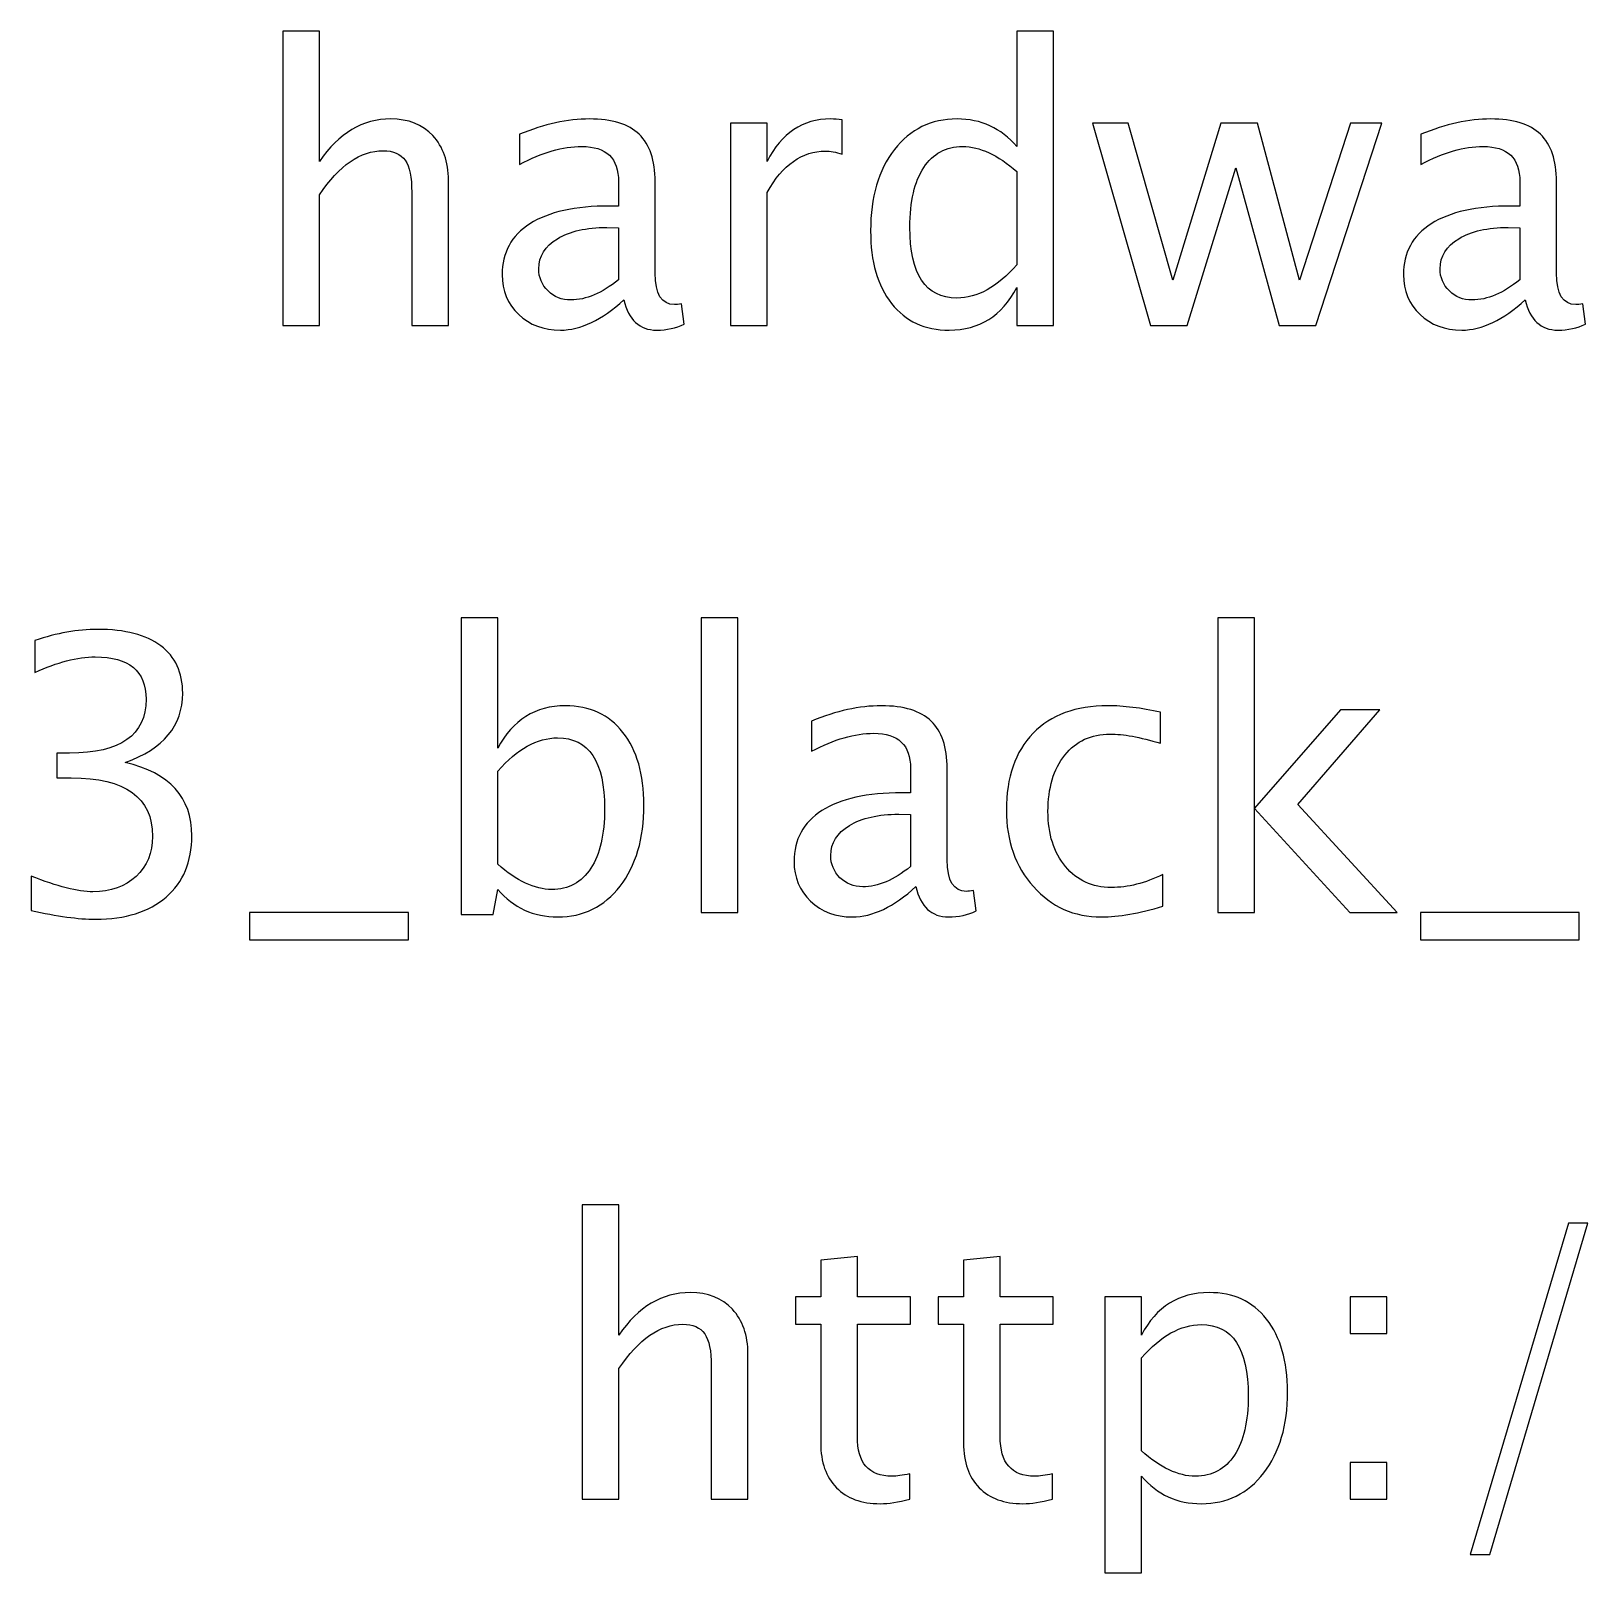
# Model space of a CAD drawing. Header units: centimetres. Extents: x -21.6 to 21.6, y -13.7 to 21.9.
# Drawn here: x 9.278 to 10.717, y 14.897 to 16.321 of the extents above; entities that cross this region are included whole.
import ezdxf

# ---------------------------------------------------------------- set-up
doc = ezdxf.new("R2010")
doc.units = ezdxf.units.CM
doc.header["$MEASUREMENT"] = 0
doc.layers.add('Layer 1', color=7, linetype='Continuous')

msp = doc.modelspace()

# ---------------------------------------------------------------- linework, layer by layer
at = {"layer": 'Layer 1'}
for points, knots in [([(9.51101, 16.04922), (9.51101, 16.04922), (9.51101, 16.32121), (9.51101, 16.32121), (9.51101, 16.32121), (9.51101, 16.32121), (9.54487, 16.32121), (9.54487, 16.32121), (9.54487, 16.32121), (9.54487, 16.32121), (9.54487, 16.20086), (9.54487, 16.20086), (9.54487, 16.20086), (9.56281, 16.22702), (9.5848, 16.24007), (9.61078, 16.24007), (9.61078, 16.24007), (9.62713, 16.24007), (9.64012, 16.23496), (9.64971, 16.22467), (9.64971, 16.22467), (9.65929, 16.21444), (9.66411, 16.20062), (9.66411, 16.18334), (9.66411, 16.18334), (9.66411, 16.18334), (9.66411, 16.04922), (9.66411, 16.04922), (9.66411, 16.04922), (9.66411, 16.04922), (9.63025, 16.04922), (9.63025, 16.04922), (9.63025, 16.04922), (9.63025, 16.04922), (9.63025, 16.17228), (9.63025, 16.17228), (9.63025, 16.17228), (9.63025, 16.18616), (9.62819, 16.19604), (9.62413, 16.20191), (9.62413, 16.20191), (9.62002, 16.20785), (9.61325, 16.21079), (9.60379, 16.21079), (9.60379, 16.21079), (9.58297, 16.21079), (9.56334, 16.19721), (9.54487, 16.17005), (9.54487, 16.17005), (9.54487, 16.17005), (9.54487, 16.04922), (9.54487, 16.04922), (9.54487, 16.04922), (9.54487, 16.04922), (9.51101, 16.04922), (9.51101, 16.04922)], [0, 0, 0, 0, 0.0666667, 0.0666667, 0.0666667, 0.0666667, 0.1333333, 0.1333333, 0.1333333, 0.1333333, 0.2, 0.2, 0.2, 0.2, 0.2666667, 0.2666667, 0.2666667, 0.2666667, 0.3333333, 0.3333333, 0.3333333, 0.3333333, 0.4, 0.4, 0.4, 0.4, 0.4666667, 0.4666667, 0.4666667, 0.4666667, 0.5333333, 0.5333333, 0.5333333, 0.5333333, 0.6, 0.6, 0.6, 0.6, 0.6666667, 0.6666667, 0.6666667, 0.6666667, 0.7333333, 0.7333333, 0.7333333, 0.7333333, 0.8, 0.8, 0.8, 0.8, 0.8666667, 0.8666667, 0.8666667, 0.8666667, 1, 1, 1, 1]), ([(10.1894, 16.04922), (10.1894, 16.04922), (10.1894, 16.08432), (10.1894, 16.08432), (10.1894, 16.08432), (10.17559, 16.0581), (10.15477, 16.04499), (10.12696, 16.04499), (10.12696, 16.04499), (10.10438, 16.04499), (10.08663, 16.05316), (10.07369, 16.06956), (10.07369, 16.06956), (10.06076, 16.08597), (10.05429, 16.10837), (10.05429, 16.13677), (10.05429, 16.13677), (10.05429, 16.16781), (10.06164, 16.1928), (10.07628, 16.21173), (10.07628, 16.21173), (10.09098, 16.23061), (10.11026, 16.24007), (10.13419, 16.24007), (10.13419, 16.24007), (10.15636, 16.24007), (10.17482, 16.23161), (10.1894, 16.21462), (10.1894, 16.21462), (10.1894, 16.21462), (10.1894, 16.32121), (10.1894, 16.32121), (10.1894, 16.32121), (10.1894, 16.32121), (10.22327, 16.32121), (10.22327, 16.32121), (10.22327, 16.32121), (10.22327, 16.32121), (10.22327, 16.04922), (10.22327, 16.04922), (10.22327, 16.04922), (10.22327, 16.04922), (10.1894, 16.04922), (10.1894, 16.04922)], [0, 0, 0, 0, 0.0833333, 0.0833333, 0.0833333, 0.0833333, 0.1666667, 0.1666667, 0.1666667, 0.1666667, 0.25, 0.25, 0.25, 0.25, 0.3333333, 0.3333333, 0.3333333, 0.3333333, 0.4166667, 0.4166667, 0.4166667, 0.4166667, 0.5, 0.5, 0.5, 0.5, 0.5833333, 0.5833333, 0.5833333, 0.5833333, 0.6666667, 0.6666667, 0.6666667, 0.6666667, 0.75, 0.75, 0.75, 0.75, 0.8333333, 0.8333333, 0.8333333, 0.8333333, 1, 1, 1, 1]), ([(9.82633, 16.07303), (9.80599, 16.05434), (9.78641, 16.04499), (9.7676, 16.04499), (9.7676, 16.04499), (9.75213, 16.04499), (9.73926, 16.04981), (9.72908, 16.05951), (9.72908, 16.05951), (9.71885, 16.06921), (9.71374, 16.08144), (9.71374, 16.0962), (9.71374, 16.0962), (9.71374, 16.1166), (9.72232, 16.1323), (9.73949, 16.14324), (9.73949, 16.14324), (9.75666, 16.15417), (9.7813, 16.15964), (9.8134, 16.15964), (9.8134, 16.15964), (9.8134, 16.15964), (9.82134, 16.15964), (9.82134, 16.15964), (9.82134, 16.15964), (9.82134, 16.15964), (9.82134, 16.18216), (9.82134, 16.18216), (9.82134, 16.18216), (9.82134, 16.20386), (9.81005, 16.21467), (9.78741, 16.21467), (9.78741, 16.21467), (9.76989, 16.21467), (9.75072, 16.20915), (9.72997, 16.19809), (9.72997, 16.19809), (9.72997, 16.19809), (9.72997, 16.22596), (9.72997, 16.22596), (9.72997, 16.22596), (9.75278, 16.23537), (9.7743, 16.24007), (9.79447, 16.24007), (9.79447, 16.24007), (9.81522, 16.24007), (9.83057, 16.23537), (9.84039, 16.2259), (9.84039, 16.2259), (9.85026, 16.21644), (9.8552, 16.20186), (9.8552, 16.18216), (9.8552, 16.18216), (9.8552, 16.18216), (9.8552, 16.09767), (9.8552, 16.09767), (9.8552, 16.09767), (9.8552, 16.07832), (9.86114, 16.06862), (9.87308, 16.06862), (9.87308, 16.06862), (9.87455, 16.06862), (9.87672, 16.06886), (9.8796, 16.06933), (9.8796, 16.06933), (9.8796, 16.06933), (9.88202, 16.05051), (9.88202, 16.05051), (9.88202, 16.05051), (9.87431, 16.04681), (9.86585, 16.04499), (9.85656, 16.04499), (9.85656, 16.04499), (9.84074, 16.04499), (9.83069, 16.05434), (9.82633, 16.07303)], [0, 0, 0, 0, 0.05, 0.05, 0.05, 0.05, 0.1, 0.1, 0.1, 0.1, 0.15, 0.15, 0.15, 0.15, 0.2, 0.2, 0.2, 0.2, 0.25, 0.25, 0.25, 0.25, 0.3, 0.3, 0.3, 0.3, 0.35, 0.35, 0.35, 0.35, 0.4, 0.4, 0.4, 0.4, 0.45, 0.45, 0.45, 0.45, 0.5, 0.5, 0.5, 0.5, 0.55, 0.55, 0.55, 0.55, 0.6, 0.6, 0.6, 0.6, 0.65, 0.65, 0.65, 0.65, 0.7, 0.7, 0.7, 0.7, 0.75, 0.75, 0.75, 0.75, 0.8, 0.8, 0.8, 0.8, 0.85, 0.85, 0.85, 0.85, 0.9, 0.9, 0.9, 0.9, 1, 1, 1, 1]), ([(9.92476, 16.04922), (9.92476, 16.04922), (9.92476, 16.23619), (9.92476, 16.23619), (9.92476, 16.23619), (9.92476, 16.23619), (9.95862, 16.23619), (9.95862, 16.23619), (9.95862, 16.23619), (9.95862, 16.23619), (9.95862, 16.20086), (9.95862, 16.20086), (9.95862, 16.20086), (9.97209, 16.22702), (9.99161, 16.24007), (10.01724, 16.24007), (10.01724, 16.24007), (10.02071, 16.24007), (10.02436, 16.23978), (10.02812, 16.23919), (10.02812, 16.23919), (10.02812, 16.23919), (10.02812, 16.2075), (10.02812, 16.2075), (10.02812, 16.2075), (10.02224, 16.20944), (10.01707, 16.21044), (10.0126, 16.21044), (10.0126, 16.21044), (9.99108, 16.21044), (9.97309, 16.19774), (9.95862, 16.17228), (9.95862, 16.17228), (9.95862, 16.17228), (9.95862, 16.04922), (9.95862, 16.04922), (9.95862, 16.04922), (9.95862, 16.04922), (9.92476, 16.04922), (9.92476, 16.04922)], [0, 0, 0, 0, 0.0909091, 0.0909091, 0.0909091, 0.0909091, 0.1818182, 0.1818182, 0.1818182, 0.1818182, 0.2727273, 0.2727273, 0.2727273, 0.2727273, 0.3636364, 0.3636364, 0.3636364, 0.3636364, 0.4545455, 0.4545455, 0.4545455, 0.4545455, 0.5454545, 0.5454545, 0.5454545, 0.5454545, 0.6363636, 0.6363636, 0.6363636, 0.6363636, 0.7272727, 0.7272727, 0.7272727, 0.7272727, 0.8181818, 0.8181818, 0.8181818, 0.8181818, 1, 1, 1, 1]), ([(10.313, 16.04922), (10.313, 16.04922), (10.25938, 16.23619), (10.25938, 16.23619), (10.25938, 16.23619), (10.25938, 16.23619), (10.29242, 16.23619), (10.29242, 16.23619), (10.29242, 16.23619), (10.29242, 16.23619), (10.33352, 16.09102), (10.33352, 16.09102), (10.33352, 16.09102), (10.33352, 16.09102), (10.37785, 16.23619), (10.37785, 16.23619), (10.37785, 16.23619), (10.37785, 16.23619), (10.41172, 16.23619), (10.41172, 16.23619), (10.41172, 16.23619), (10.41172, 16.23619), (10.4507, 16.09126), (10.4507, 16.09126), (10.4507, 16.09126), (10.4507, 16.09126), (10.49786, 16.23619), (10.49786, 16.23619), (10.49786, 16.23619), (10.49786, 16.23619), (10.52678, 16.23619), (10.52678, 16.23619), (10.52678, 16.23619), (10.52678, 16.23619), (10.46575, 16.04922), (10.46575, 16.04922), (10.46575, 16.04922), (10.46575, 16.04922), (10.43189, 16.04922), (10.43189, 16.04922), (10.43189, 16.04922), (10.43189, 16.04922), (10.39179, 16.19504), (10.39179, 16.19504), (10.39179, 16.19504), (10.39179, 16.19504), (10.34687, 16.04922), (10.34687, 16.04922), (10.34687, 16.04922), (10.34687, 16.04922), (10.313, 16.04922), (10.313, 16.04922)], [0, 0, 0, 0, 0.0714286, 0.0714286, 0.0714286, 0.0714286, 0.1428571, 0.1428571, 0.1428571, 0.1428571, 0.2142857, 0.2142857, 0.2142857, 0.2142857, 0.2857143, 0.2857143, 0.2857143, 0.2857143, 0.3571429, 0.3571429, 0.3571429, 0.3571429, 0.4285714, 0.4285714, 0.4285714, 0.4285714, 0.5, 0.5, 0.5, 0.5, 0.5714286, 0.5714286, 0.5714286, 0.5714286, 0.6428571, 0.6428571, 0.6428571, 0.6428571, 0.7142857, 0.7142857, 0.7142857, 0.7142857, 0.7857143, 0.7857143, 0.7857143, 0.7857143, 0.8571429, 0.8571429, 0.8571429, 0.8571429, 1, 1, 1, 1]), ([(10.65931, 16.07303), (10.63897, 16.05434), (10.61939, 16.04499), (10.60058, 16.04499), (10.60058, 16.04499), (10.58511, 16.04499), (10.57224, 16.04981), (10.56206, 16.05951), (10.56206, 16.05951), (10.55183, 16.06921), (10.54672, 16.08144), (10.54672, 16.0962), (10.54672, 16.0962), (10.54672, 16.1166), (10.5553, 16.1323), (10.57247, 16.14324), (10.57247, 16.14324), (10.58964, 16.15417), (10.61428, 16.15964), (10.64638, 16.15964), (10.64638, 16.15964), (10.64638, 16.15964), (10.65432, 16.15964), (10.65432, 16.15964), (10.65432, 16.15964), (10.65432, 16.15964), (10.65432, 16.18216), (10.65432, 16.18216), (10.65432, 16.18216), (10.65432, 16.20386), (10.64303, 16.21467), (10.62039, 16.21467), (10.62039, 16.21467), (10.60287, 16.21467), (10.5837, 16.20915), (10.56295, 16.19809), (10.56295, 16.19809), (10.56295, 16.19809), (10.56295, 16.22596), (10.56295, 16.22596), (10.56295, 16.22596), (10.58576, 16.23537), (10.60728, 16.24007), (10.62745, 16.24007), (10.62745, 16.24007), (10.6482, 16.24007), (10.66355, 16.23537), (10.67337, 16.2259), (10.67337, 16.2259), (10.68324, 16.21644), (10.68818, 16.20186), (10.68818, 16.18216), (10.68818, 16.18216), (10.68818, 16.18216), (10.68818, 16.09767), (10.68818, 16.09767), (10.68818, 16.09767), (10.68818, 16.07832), (10.69412, 16.06862), (10.70606, 16.06862), (10.70606, 16.06862), (10.70753, 16.06862), (10.7097, 16.06886), (10.71258, 16.06933), (10.71258, 16.06933), (10.71258, 16.06933), (10.715, 16.05051), (10.715, 16.05051), (10.715, 16.05051), (10.70729, 16.04681), (10.69883, 16.04499), (10.68954, 16.04499), (10.68954, 16.04499), (10.67372, 16.04499), (10.66367, 16.05434), (10.65931, 16.07303)], [0, 0, 0, 0, 0.05, 0.05, 0.05, 0.05, 0.1, 0.1, 0.1, 0.1, 0.15, 0.15, 0.15, 0.15, 0.2, 0.2, 0.2, 0.2, 0.25, 0.25, 0.25, 0.25, 0.3, 0.3, 0.3, 0.3, 0.35, 0.35, 0.35, 0.35, 0.4, 0.4, 0.4, 0.4, 0.45, 0.45, 0.45, 0.45, 0.5, 0.5, 0.5, 0.5, 0.55, 0.55, 0.55, 0.55, 0.6, 0.6, 0.6, 0.6, 0.65, 0.65, 0.65, 0.65, 0.7, 0.7, 0.7, 0.7, 0.75, 0.75, 0.75, 0.75, 0.8, 0.8, 0.8, 0.8, 0.85, 0.85, 0.85, 0.85, 0.9, 0.9, 0.9, 0.9, 1, 1, 1, 1]), ([(10.1894, 16.19145), (10.17182, 16.20691), (10.15519, 16.21467), (10.13943, 16.21467), (10.13943, 16.21467), (10.12391, 16.21467), (10.11191, 16.20821), (10.10339, 16.19521), (10.10339, 16.19521), (10.09486, 16.18228), (10.09063, 16.16393), (10.09063, 16.14018), (10.09063, 16.14018), (10.09063, 16.09649), (10.10509, 16.07462), (10.13408, 16.07462), (10.13408, 16.07462), (10.15289, 16.07462), (10.17135, 16.08491), (10.1894, 16.10543), (10.1894, 16.10543), (10.1894, 16.10543), (10.1894, 16.19145), (10.1894, 16.19145)], [0, 0, 0, 0, 0.1428571, 0.1428571, 0.1428571, 0.1428571, 0.2857143, 0.2857143, 0.2857143, 0.2857143, 0.4285714, 0.4285714, 0.4285714, 0.4285714, 0.5714286, 0.5714286, 0.5714286, 0.5714286, 0.7142857, 0.7142857, 0.7142857, 0.7142857, 1, 1, 1, 1]), ([(9.82134, 16.09149), (9.82134, 16.09149), (9.82134, 16.13953), (9.82134, 16.13953), (9.82134, 16.13953), (9.82134, 16.13953), (9.81046, 16.13988), (9.81046, 16.13988), (9.81046, 16.13988), (9.79164, 16.13988), (9.77648, 16.13642), (9.76489, 16.12948), (9.76489, 16.12948), (9.75337, 16.12248), (9.74761, 16.11325), (9.74761, 16.10173), (9.74761, 16.10173), (9.74761, 16.09367), (9.75049, 16.08685), (9.75619, 16.08126), (9.75619, 16.08126), (9.76195, 16.07568), (9.76895, 16.07286), (9.77724, 16.07286), (9.77724, 16.07286), (9.79135, 16.07286), (9.80605, 16.07909), (9.82134, 16.09149)], [0, 0, 0, 0, 0.125, 0.125, 0.125, 0.125, 0.25, 0.25, 0.25, 0.25, 0.375, 0.375, 0.375, 0.375, 0.5, 0.5, 0.5, 0.5, 0.625, 0.625, 0.625, 0.625, 0.75, 0.75, 0.75, 0.75, 1, 1, 1, 1]), ([(10.65432, 16.09149), (10.65432, 16.09149), (10.65432, 16.13953), (10.65432, 16.13953), (10.65432, 16.13953), (10.65432, 16.13953), (10.64344, 16.13988), (10.64344, 16.13988), (10.64344, 16.13988), (10.62462, 16.13988), (10.60946, 16.13642), (10.59787, 16.12948), (10.59787, 16.12948), (10.58635, 16.12248), (10.58059, 16.11325), (10.58059, 16.10173), (10.58059, 16.10173), (10.58059, 16.09367), (10.58347, 16.08685), (10.58917, 16.08126), (10.58917, 16.08126), (10.59493, 16.07568), (10.60193, 16.07286), (10.61022, 16.07286), (10.61022, 16.07286), (10.62433, 16.07286), (10.63903, 16.07909), (10.65432, 16.09149)], [0, 0, 0, 0, 0.125, 0.125, 0.125, 0.125, 0.25, 0.25, 0.25, 0.25, 0.375, 0.375, 0.375, 0.375, 0.5, 0.5, 0.5, 0.5, 0.625, 0.625, 0.625, 0.625, 0.75, 0.75, 0.75, 0.75, 1, 1, 1, 1]), ([(9.27848, 15.50888), (9.27848, 15.50888), (9.27848, 15.54063), (9.27848, 15.54063), (9.27848, 15.54063), (9.30271, 15.53099), (9.3217, 15.52617), (9.33563, 15.52617), (9.33563, 15.52617), (9.35204, 15.52617), (9.36527, 15.53087), (9.37544, 15.54034), (9.37544, 15.54034), (9.38561, 15.54981), (9.39067, 15.56215), (9.39067, 15.57732), (9.39067, 15.57732), (9.39067, 15.61331), (9.36562, 15.6313), (9.31553, 15.6313), (9.31553, 15.6313), (9.31553, 15.6313), (9.30212, 15.6313), (9.30212, 15.6313), (9.30212, 15.6313), (9.30212, 15.6313), (9.30212, 15.65405), (9.30212, 15.65405), (9.30212, 15.65405), (9.30212, 15.65405), (9.314, 15.65423), (9.314, 15.65423), (9.314, 15.65423), (9.36109, 15.65423), (9.38467, 15.67081), (9.38467, 15.70403), (9.38467, 15.70403), (9.38467, 15.73008), (9.36903, 15.74313), (9.33781, 15.74313), (9.33781, 15.74313), (9.32105, 15.74313), (9.30247, 15.73831), (9.28201, 15.72867), (9.28201, 15.72867), (9.28201, 15.72867), (9.28201, 15.7583), (9.28201, 15.7583), (9.28201, 15.7583), (9.30206, 15.76512), (9.32141, 15.76853), (9.33998, 15.76853), (9.33998, 15.76853), (9.36527, 15.76853), (9.38473, 15.76347), (9.39825, 15.75336), (9.39825, 15.75336), (9.41178, 15.74331), (9.41854, 15.72867), (9.41854, 15.7095), (9.41854, 15.7095), (9.41854, 15.67957), (9.40084, 15.65823), (9.36539, 15.64553), (9.36539, 15.64553), (9.40648, 15.63594), (9.427, 15.61342), (9.427, 15.57785), (9.427, 15.57785), (9.427, 15.55386), (9.41907, 15.53499), (9.40325, 15.52129), (9.40325, 15.52129), (9.38743, 15.50759), (9.36568, 15.50077), (9.33804, 15.50077), (9.33804, 15.50077), (9.32229, 15.50077), (9.30247, 15.50347), (9.27848, 15.50888)], [0, 0, 0, 0, 0.047619, 0.047619, 0.047619, 0.047619, 0.0952381, 0.0952381, 0.0952381, 0.0952381, 0.1428571, 0.1428571, 0.1428571, 0.1428571, 0.1904762, 0.1904762, 0.1904762, 0.1904762, 0.2380952, 0.2380952, 0.2380952, 0.2380952, 0.2857143, 0.2857143, 0.2857143, 0.2857143, 0.3333333, 0.3333333, 0.3333333, 0.3333333, 0.3809524, 0.3809524, 0.3809524, 0.3809524, 0.4285714, 0.4285714, 0.4285714, 0.4285714, 0.4761905, 0.4761905, 0.4761905, 0.4761905, 0.5238095, 0.5238095, 0.5238095, 0.5238095, 0.5714286, 0.5714286, 0.5714286, 0.5714286, 0.6190476, 0.6190476, 0.6190476, 0.6190476, 0.6666667, 0.6666667, 0.6666667, 0.6666667, 0.7142857, 0.7142857, 0.7142857, 0.7142857, 0.7619048, 0.7619048, 0.7619048, 0.7619048, 0.8095238, 0.8095238, 0.8095238, 0.8095238, 0.8571429, 0.8571429, 0.8571429, 0.8571429, 0.9047619, 0.9047619, 0.9047619, 0.9047619, 1, 1, 1, 1]), ([(9.67583, 15.505), (9.67583, 15.505), (9.67583, 15.77911), (9.67583, 15.77911), (9.67583, 15.77911), (9.67583, 15.77911), (9.70969, 15.77911), (9.70969, 15.77911), (9.70969, 15.77911), (9.70969, 15.77911), (9.70969, 15.65876), (9.70969, 15.65876), (9.70969, 15.65876), (9.72357, 15.68492), (9.74444, 15.69797), (9.77225, 15.69797), (9.77225, 15.69797), (9.79477, 15.69797), (9.81247, 15.6898), (9.82541, 15.6734), (9.82541, 15.6734), (9.83834, 15.65699), (9.84481, 15.63459), (9.84481, 15.60619), (9.84481, 15.60619), (9.84481, 15.57527), (9.83746, 15.55028), (9.82282, 15.53134), (9.82282, 15.53134), (9.80818, 15.51235), (9.78889, 15.50289), (9.76502, 15.50289), (9.76502, 15.50289), (9.74286, 15.50289), (9.72439, 15.51135), (9.70969, 15.52835), (9.70969, 15.52835), (9.70969, 15.52835), (9.70558, 15.505), (9.70558, 15.505), (9.70558, 15.505), (9.70558, 15.505), (9.67583, 15.505), (9.67583, 15.505)], [0, 0, 0, 0, 0.0833333, 0.0833333, 0.0833333, 0.0833333, 0.1666667, 0.1666667, 0.1666667, 0.1666667, 0.25, 0.25, 0.25, 0.25, 0.3333333, 0.3333333, 0.3333333, 0.3333333, 0.4166667, 0.4166667, 0.4166667, 0.4166667, 0.5, 0.5, 0.5, 0.5, 0.5833333, 0.5833333, 0.5833333, 0.5833333, 0.6666667, 0.6666667, 0.6666667, 0.6666667, 0.75, 0.75, 0.75, 0.75, 0.8333333, 0.8333333, 0.8333333, 0.8333333, 1, 1, 1, 1]), ([(9.89785, 15.50712), (9.89785, 15.50712), (9.89785, 15.77911), (9.89785, 15.77911), (9.89785, 15.77911), (9.89785, 15.77911), (9.93171, 15.77911), (9.93171, 15.77911), (9.93171, 15.77911), (9.93171, 15.77911), (9.93171, 15.50712), (9.93171, 15.50712), (9.93171, 15.50712), (9.93171, 15.50712), (9.89785, 15.50712), (9.89785, 15.50712)], [0, 0, 0, 0, 0.2, 0.2, 0.2, 0.2, 0.4, 0.4, 0.4, 0.4, 0.6, 0.6, 0.6, 0.6, 1, 1, 1, 1]), ([(10.37527, 15.50712), (10.37527, 15.50712), (10.37527, 15.77911), (10.37527, 15.77911), (10.37527, 15.77911), (10.37527, 15.77911), (10.40913, 15.77911), (10.40913, 15.77911), (10.40913, 15.77911), (10.40913, 15.77911), (10.40913, 15.60337), (10.40913, 15.60337), (10.40913, 15.60337), (10.40913, 15.60337), (10.48851, 15.69409), (10.48851, 15.69409), (10.48851, 15.69409), (10.48851, 15.69409), (10.52508, 15.69409), (10.52508, 15.69409), (10.52508, 15.69409), (10.52508, 15.69409), (10.44923, 15.60684), (10.44923, 15.60684), (10.44923, 15.60684), (10.44923, 15.60684), (10.54096, 15.50712), (10.54096, 15.50712), (10.54096, 15.50712), (10.54096, 15.50712), (10.49733, 15.50712), (10.49733, 15.50712), (10.49733, 15.50712), (10.49733, 15.50712), (10.40913, 15.60302), (10.40913, 15.60302), (10.40913, 15.60302), (10.40913, 15.60302), (10.40913, 15.50712), (10.40913, 15.50712), (10.40913, 15.50712), (10.40913, 15.50712), (10.37527, 15.50712), (10.37527, 15.50712)], [0, 0, 0, 0, 0.0833333, 0.0833333, 0.0833333, 0.0833333, 0.1666667, 0.1666667, 0.1666667, 0.1666667, 0.25, 0.25, 0.25, 0.25, 0.3333333, 0.3333333, 0.3333333, 0.3333333, 0.4166667, 0.4166667, 0.4166667, 0.4166667, 0.5, 0.5, 0.5, 0.5, 0.5833333, 0.5833333, 0.5833333, 0.5833333, 0.6666667, 0.6666667, 0.6666667, 0.6666667, 0.75, 0.75, 0.75, 0.75, 0.8333333, 0.8333333, 0.8333333, 0.8333333, 1, 1, 1, 1]), ([(10.09616, 15.53093), (10.07582, 15.51224), (10.05624, 15.50289), (10.03743, 15.50289), (10.03743, 15.50289), (10.02196, 15.50289), (10.00909, 15.50771), (9.99891, 15.51741), (9.99891, 15.51741), (9.98868, 15.52711), (9.98357, 15.53934), (9.98357, 15.5541), (9.98357, 15.5541), (9.98357, 15.5745), (9.99215, 15.5902), (10.00932, 15.60114), (10.00932, 15.60114), (10.02649, 15.61207), (10.05113, 15.61754), (10.08323, 15.61754), (10.08323, 15.61754), (10.08323, 15.61754), (10.09117, 15.61754), (10.09117, 15.61754), (10.09117, 15.61754), (10.09117, 15.61754), (10.09117, 15.64006), (10.09117, 15.64006), (10.09117, 15.64006), (10.09117, 15.66176), (10.07988, 15.67257), (10.05724, 15.67257), (10.05724, 15.67257), (10.03972, 15.67257), (10.02055, 15.66705), (9.9998, 15.65599), (9.9998, 15.65599), (9.9998, 15.65599), (9.9998, 15.68386), (9.9998, 15.68386), (9.9998, 15.68386), (10.02261, 15.69327), (10.04413, 15.69797), (10.0643, 15.69797), (10.0643, 15.69797), (10.08505, 15.69797), (10.1004, 15.69327), (10.11022, 15.6838), (10.11022, 15.6838), (10.12009, 15.67434), (10.12503, 15.65976), (10.12503, 15.64006), (10.12503, 15.64006), (10.12503, 15.64006), (10.12503, 15.55557), (10.12503, 15.55557), (10.12503, 15.55557), (10.12503, 15.53622), (10.13097, 15.52652), (10.14291, 15.52652), (10.14291, 15.52652), (10.14438, 15.52652), (10.14655, 15.52676), (10.14943, 15.52723), (10.14943, 15.52723), (10.14943, 15.52723), (10.15185, 15.50841), (10.15185, 15.50841), (10.15185, 15.50841), (10.14414, 15.50471), (10.13568, 15.50289), (10.12639, 15.50289), (10.12639, 15.50289), (10.11057, 15.50289), (10.10052, 15.51224), (10.09616, 15.53093)], [0, 0, 0, 0, 0.05, 0.05, 0.05, 0.05, 0.1, 0.1, 0.1, 0.1, 0.15, 0.15, 0.15, 0.15, 0.2, 0.2, 0.2, 0.2, 0.25, 0.25, 0.25, 0.25, 0.3, 0.3, 0.3, 0.3, 0.35, 0.35, 0.35, 0.35, 0.4, 0.4, 0.4, 0.4, 0.45, 0.45, 0.45, 0.45, 0.5, 0.5, 0.5, 0.5, 0.55, 0.55, 0.55, 0.55, 0.6, 0.6, 0.6, 0.6, 0.65, 0.65, 0.65, 0.65, 0.7, 0.7, 0.7, 0.7, 0.75, 0.75, 0.75, 0.75, 0.8, 0.8, 0.8, 0.8, 0.85, 0.85, 0.85, 0.85, 0.9, 0.9, 0.9, 0.9, 1, 1, 1, 1]), ([(10.32441, 15.51276), (10.30248, 15.50618), (10.28355, 15.50289), (10.26761, 15.50289), (10.26761, 15.50289), (10.24233, 15.50289), (10.2214, 15.51224), (10.20476, 15.53087), (10.20476, 15.53087), (10.18812, 15.54957), (10.17977, 15.57315), (10.17977, 15.60155), (10.17977, 15.60155), (10.17977, 15.63189), (10.188, 15.65558), (10.20446, 15.67252), (10.20446, 15.67252), (10.22093, 15.68951), (10.24392, 15.69797), (10.27343, 15.69797), (10.27343, 15.69797), (10.28796, 15.69797), (10.3043, 15.69597), (10.32229, 15.69198), (10.32229, 15.69198), (10.32229, 15.69198), (10.32229, 15.6634), (10.32229, 15.6634), (10.32229, 15.6634), (10.30318, 15.66905), (10.2876, 15.67187), (10.27561, 15.67187), (10.27561, 15.67187), (10.2582, 15.67187), (10.24427, 15.66534), (10.23386, 15.65235), (10.23386, 15.65235), (10.22346, 15.63935), (10.21822, 15.62201), (10.21822, 15.60037), (10.21822, 15.60037), (10.21822, 15.57938), (10.22363, 15.56245), (10.23439, 15.54945), (10.23439, 15.54945), (10.24515, 15.53652), (10.2592, 15.53005), (10.27667, 15.53005), (10.27667, 15.53005), (10.29213, 15.53005), (10.30801, 15.53405), (10.32441, 15.54205), (10.32441, 15.54205), (10.32441, 15.54205), (10.32441, 15.51276), (10.32441, 15.51276)], [0, 0, 0, 0, 0.0666667, 0.0666667, 0.0666667, 0.0666667, 0.1333333, 0.1333333, 0.1333333, 0.1333333, 0.2, 0.2, 0.2, 0.2, 0.2666667, 0.2666667, 0.2666667, 0.2666667, 0.3333333, 0.3333333, 0.3333333, 0.3333333, 0.4, 0.4, 0.4, 0.4, 0.4666667, 0.4666667, 0.4666667, 0.4666667, 0.5333333, 0.5333333, 0.5333333, 0.5333333, 0.6, 0.6, 0.6, 0.6, 0.6666667, 0.6666667, 0.6666667, 0.6666667, 0.7333333, 0.7333333, 0.7333333, 0.7333333, 0.8, 0.8, 0.8, 0.8, 0.8666667, 0.8666667, 0.8666667, 0.8666667, 1, 1, 1, 1]), ([(9.70969, 15.55169), (9.72716, 15.53611), (9.7438, 15.52829), (9.75961, 15.52829), (9.75961, 15.52829), (9.77519, 15.52829), (9.78725, 15.53481), (9.79571, 15.54781), (9.79571, 15.54781), (9.80424, 15.5608), (9.80847, 15.57909), (9.80847, 15.60272), (9.80847, 15.60272), (9.80847, 15.64647), (9.79401, 15.66834), (9.76508, 15.66834), (9.76508, 15.66834), (9.74615, 15.66834), (9.72769, 15.65811), (9.70969, 15.63759), (9.70969, 15.63759), (9.70969, 15.63759), (9.70969, 15.55169), (9.70969, 15.55169)], [0, 0, 0, 0, 0.1428571, 0.1428571, 0.1428571, 0.1428571, 0.2857143, 0.2857143, 0.2857143, 0.2857143, 0.4285714, 0.4285714, 0.4285714, 0.4285714, 0.5714286, 0.5714286, 0.5714286, 0.5714286, 0.7142857, 0.7142857, 0.7142857, 0.7142857, 1, 1, 1, 1]), ([(10.09117, 15.54939), (10.09117, 15.54939), (10.09117, 15.59743), (10.09117, 15.59743), (10.09117, 15.59743), (10.09117, 15.59743), (10.08029, 15.59778), (10.08029, 15.59778), (10.08029, 15.59778), (10.06147, 15.59778), (10.04631, 15.59432), (10.03472, 15.58738), (10.03472, 15.58738), (10.0232, 15.58038), (10.01744, 15.57115), (10.01744, 15.55963), (10.01744, 15.55963), (10.01744, 15.55157), (10.02032, 15.54475), (10.02602, 15.53916), (10.02602, 15.53916), (10.03178, 15.53358), (10.03878, 15.53076), (10.04707, 15.53076), (10.04707, 15.53076), (10.06118, 15.53076), (10.07588, 15.53699), (10.09117, 15.54939)], [0, 0, 0, 0, 0.125, 0.125, 0.125, 0.125, 0.25, 0.25, 0.25, 0.25, 0.375, 0.375, 0.375, 0.375, 0.5, 0.5, 0.5, 0.5, 0.625, 0.625, 0.625, 0.625, 0.75, 0.75, 0.75, 0.75, 1, 1, 1, 1]), ([(9.48039, 15.48172), (9.48039, 15.48172), (9.48039, 15.50712), (9.48039, 15.50712), (9.48039, 15.50712), (9.48039, 15.50712), (9.62714, 15.50712), (9.62714, 15.50712), (9.62714, 15.50712), (9.62714, 15.50712), (9.62714, 15.48172), (9.62714, 15.48172), (9.62714, 15.48172), (9.62714, 15.48172), (9.48039, 15.48172), (9.48039, 15.48172)], [0, 0, 0, 0, 0.2, 0.2, 0.2, 0.2, 0.4, 0.4, 0.4, 0.4, 0.6, 0.6, 0.6, 0.6, 1, 1, 1, 1]), ([(10.56242, 15.48172), (10.56242, 15.48172), (10.56242, 15.50712), (10.56242, 15.50712), (10.56242, 15.50712), (10.56242, 15.50712), (10.70917, 15.50712), (10.70917, 15.50712), (10.70917, 15.50712), (10.70917, 15.50712), (10.70917, 15.48172), (10.70917, 15.48172), (10.70917, 15.48172), (10.70917, 15.48172), (10.56242, 15.48172), (10.56242, 15.48172)], [0, 0, 0, 0, 0.2, 0.2, 0.2, 0.2, 0.4, 0.4, 0.4, 0.4, 0.6, 0.6, 0.6, 0.6, 1, 1, 1, 1]), ([(9.78784, 14.96502), (9.78784, 14.96502), (9.78784, 15.23701), (9.78784, 15.23701), (9.78784, 15.23701), (9.78784, 15.23701), (9.8217, 15.23701), (9.8217, 15.23701), (9.8217, 15.23701), (9.8217, 15.23701), (9.8217, 15.11666), (9.8217, 15.11666), (9.8217, 15.11666), (9.83964, 15.14282), (9.86163, 15.15587), (9.88761, 15.15587), (9.88761, 15.15587), (9.90396, 15.15587), (9.91695, 15.15076), (9.92654, 15.14047), (9.92654, 15.14047), (9.93612, 15.13024), (9.94094, 15.11642), (9.94094, 15.09914), (9.94094, 15.09914), (9.94094, 15.09914), (9.94094, 14.96502), (9.94094, 14.96502), (9.94094, 14.96502), (9.94094, 14.96502), (9.90708, 14.96502), (9.90708, 14.96502), (9.90708, 14.96502), (9.90708, 14.96502), (9.90708, 15.08808), (9.90708, 15.08808), (9.90708, 15.08808), (9.90708, 15.10196), (9.90502, 15.11184), (9.90096, 15.11771), (9.90096, 15.11771), (9.89685, 15.12365), (9.89008, 15.12659), (9.88062, 15.12659), (9.88062, 15.12659), (9.8598, 15.12659), (9.84017, 15.11301), (9.8217, 15.08585), (9.8217, 15.08585), (9.8217, 15.08585), (9.8217, 14.96502), (9.8217, 14.96502), (9.8217, 14.96502), (9.8217, 14.96502), (9.78784, 14.96502), (9.78784, 14.96502)], [0, 0, 0, 0, 0.0666667, 0.0666667, 0.0666667, 0.0666667, 0.1333333, 0.1333333, 0.1333333, 0.1333333, 0.2, 0.2, 0.2, 0.2, 0.2666667, 0.2666667, 0.2666667, 0.2666667, 0.3333333, 0.3333333, 0.3333333, 0.3333333, 0.4, 0.4, 0.4, 0.4, 0.4666667, 0.4666667, 0.4666667, 0.4666667, 0.5333333, 0.5333333, 0.5333333, 0.5333333, 0.6, 0.6, 0.6, 0.6, 0.6666667, 0.6666667, 0.6666667, 0.6666667, 0.7333333, 0.7333333, 0.7333333, 0.7333333, 0.8, 0.8, 0.8, 0.8, 0.8666667, 0.8666667, 0.8666667, 0.8666667, 1, 1, 1, 1]), ([(10.60853, 14.91387), (10.60853, 14.91387), (10.69925, 15.22008), (10.69925, 15.22008), (10.69925, 15.22008), (10.69925, 15.22008), (10.71719, 15.22008), (10.71719, 15.22008), (10.71719, 15.22008), (10.71719, 15.22008), (10.62646, 14.91387), (10.62646, 14.91387), (10.62646, 14.91387), (10.62646, 14.91387), (10.60853, 14.91387), (10.60853, 14.91387)], [0, 0, 0, 0, 0.2, 0.2, 0.2, 0.2, 0.4, 0.4, 0.4, 0.4, 0.6, 0.6, 0.6, 0.6, 1, 1, 1, 1]), ([(10.09041, 14.96508), (10.07994, 14.9622), (10.07083, 14.96079), (10.06312, 14.96079), (10.06312, 14.96079), (10.04584, 14.96079), (10.03237, 14.96573), (10.02273, 14.9756), (10.02273, 14.9756), (10.01303, 14.98548), (10.00821, 14.99918), (10.00821, 15.01676), (10.00821, 15.01676), (10.00821, 15.01676), (10.00821, 15.12659), (10.00821, 15.12659), (10.00821, 15.12659), (10.00821, 15.12659), (9.98481, 15.12659), (9.98481, 15.12659), (9.98481, 15.12659), (9.98481, 15.12659), (9.98481, 15.15199), (9.98481, 15.15199), (9.98481, 15.15199), (9.98481, 15.15199), (10.00821, 15.15199), (10.00821, 15.15199), (10.00821, 15.15199), (10.00821, 15.15199), (10.00821, 15.1858), (10.00821, 15.1858), (10.00821, 15.1858), (10.00821, 15.1858), (10.04207, 15.18904), (10.04207, 15.18904), (10.04207, 15.18904), (10.04207, 15.18904), (10.04207, 15.15199), (10.04207, 15.15199), (10.04207, 15.15199), (10.04207, 15.15199), (10.09111, 15.15199), (10.09111, 15.15199), (10.09111, 15.15199), (10.09111, 15.15199), (10.09111, 15.12659), (10.09111, 15.12659), (10.09111, 15.12659), (10.09111, 15.12659), (10.04207, 15.12659), (10.04207, 15.12659), (10.04207, 15.12659), (10.04207, 15.12659), (10.04207, 15.02288), (10.04207, 15.02288), (10.04207, 15.02288), (10.04207, 14.99842), (10.05272, 14.98619), (10.07394, 14.98619), (10.07394, 14.98619), (10.07847, 14.98619), (10.08394, 14.98695), (10.09041, 14.98842), (10.09041, 14.98842), (10.09041, 14.98842), (10.09041, 14.96508), (10.09041, 14.96508)], [0, 0, 0, 0, 0.0555556, 0.0555556, 0.0555556, 0.0555556, 0.1111111, 0.1111111, 0.1111111, 0.1111111, 0.1666667, 0.1666667, 0.1666667, 0.1666667, 0.2222222, 0.2222222, 0.2222222, 0.2222222, 0.2777778, 0.2777778, 0.2777778, 0.2777778, 0.3333333, 0.3333333, 0.3333333, 0.3333333, 0.3888889, 0.3888889, 0.3888889, 0.3888889, 0.4444444, 0.4444444, 0.4444444, 0.4444444, 0.5, 0.5, 0.5, 0.5, 0.5555556, 0.5555556, 0.5555556, 0.5555556, 0.6111111, 0.6111111, 0.6111111, 0.6111111, 0.6666667, 0.6666667, 0.6666667, 0.6666667, 0.7222222, 0.7222222, 0.7222222, 0.7222222, 0.7777778, 0.7777778, 0.7777778, 0.7777778, 0.8333333, 0.8333333, 0.8333333, 0.8333333, 0.8888889, 0.8888889, 0.8888889, 0.8888889, 1, 1, 1, 1]), ([(10.22235, 14.96508), (10.21188, 14.9622), (10.20277, 14.96079), (10.19506, 14.96079), (10.19506, 14.96079), (10.17778, 14.96079), (10.16431, 14.96573), (10.15467, 14.9756), (10.15467, 14.9756), (10.14497, 14.98548), (10.14015, 14.99918), (10.14015, 15.01676), (10.14015, 15.01676), (10.14015, 15.01676), (10.14015, 15.12659), (10.14015, 15.12659), (10.14015, 15.12659), (10.14015, 15.12659), (10.11675, 15.12659), (10.11675, 15.12659), (10.11675, 15.12659), (10.11675, 15.12659), (10.11675, 15.15199), (10.11675, 15.15199), (10.11675, 15.15199), (10.11675, 15.15199), (10.14015, 15.15199), (10.14015, 15.15199), (10.14015, 15.15199), (10.14015, 15.15199), (10.14015, 15.1858), (10.14015, 15.1858), (10.14015, 15.1858), (10.14015, 15.1858), (10.17401, 15.18904), (10.17401, 15.18904), (10.17401, 15.18904), (10.17401, 15.18904), (10.17401, 15.15199), (10.17401, 15.15199), (10.17401, 15.15199), (10.17401, 15.15199), (10.22305, 15.15199), (10.22305, 15.15199), (10.22305, 15.15199), (10.22305, 15.15199), (10.22305, 15.12659), (10.22305, 15.12659), (10.22305, 15.12659), (10.22305, 15.12659), (10.17401, 15.12659), (10.17401, 15.12659), (10.17401, 15.12659), (10.17401, 15.12659), (10.17401, 15.02288), (10.17401, 15.02288), (10.17401, 15.02288), (10.17401, 14.99842), (10.18466, 14.98619), (10.20588, 14.98619), (10.20588, 14.98619), (10.21041, 14.98619), (10.21588, 14.98695), (10.22235, 14.98842), (10.22235, 14.98842), (10.22235, 14.98842), (10.22235, 14.96508), (10.22235, 14.96508)], [0, 0, 0, 0, 0.0555556, 0.0555556, 0.0555556, 0.0555556, 0.1111111, 0.1111111, 0.1111111, 0.1111111, 0.1666667, 0.1666667, 0.1666667, 0.1666667, 0.2222222, 0.2222222, 0.2222222, 0.2222222, 0.2777778, 0.2777778, 0.2777778, 0.2777778, 0.3333333, 0.3333333, 0.3333333, 0.3333333, 0.3888889, 0.3888889, 0.3888889, 0.3888889, 0.4444444, 0.4444444, 0.4444444, 0.4444444, 0.5, 0.5, 0.5, 0.5, 0.5555556, 0.5555556, 0.5555556, 0.5555556, 0.6111111, 0.6111111, 0.6111111, 0.6111111, 0.6666667, 0.6666667, 0.6666667, 0.6666667, 0.7222222, 0.7222222, 0.7222222, 0.7222222, 0.7777778, 0.7777778, 0.7777778, 0.7777778, 0.8333333, 0.8333333, 0.8333333, 0.8333333, 0.8888889, 0.8888889, 0.8888889, 0.8888889, 1, 1, 1, 1]), ([(10.27068, 14.89693), (10.27068, 14.89693), (10.27068, 15.15199), (10.27068, 15.15199), (10.27068, 15.15199), (10.27068, 15.15199), (10.30454, 15.15199), (10.30454, 15.15199), (10.30454, 15.15199), (10.30454, 15.15199), (10.30454, 15.11666), (10.30454, 15.11666), (10.30454, 15.11666), (10.31842, 15.14282), (10.33929, 15.15587), (10.3671, 15.15587), (10.3671, 15.15587), (10.38962, 15.15587), (10.40732, 15.1477), (10.42026, 15.1313), (10.42026, 15.1313), (10.43319, 15.11489), (10.43966, 15.09249), (10.43966, 15.06409), (10.43966, 15.06409), (10.43966, 15.03317), (10.43231, 15.00818), (10.41767, 14.98924), (10.41767, 14.98924), (10.40303, 14.97025), (10.38374, 14.96079), (10.35987, 14.96079), (10.35987, 14.96079), (10.33771, 14.96079), (10.31924, 14.96925), (10.30454, 14.98625), (10.30454, 14.98625), (10.30454, 14.98625), (10.30454, 14.89693), (10.30454, 14.89693), (10.30454, 14.89693), (10.30454, 14.89693), (10.27068, 14.89693), (10.27068, 14.89693)], [0, 0, 0, 0, 0.0833333, 0.0833333, 0.0833333, 0.0833333, 0.1666667, 0.1666667, 0.1666667, 0.1666667, 0.25, 0.25, 0.25, 0.25, 0.3333333, 0.3333333, 0.3333333, 0.3333333, 0.4166667, 0.4166667, 0.4166667, 0.4166667, 0.5, 0.5, 0.5, 0.5, 0.5833333, 0.5833333, 0.5833333, 0.5833333, 0.6666667, 0.6666667, 0.6666667, 0.6666667, 0.75, 0.75, 0.75, 0.75, 0.8333333, 0.8333333, 0.8333333, 0.8333333, 1, 1, 1, 1]), ([(10.49764, 15.11813), (10.49764, 15.11813), (10.49764, 15.15199), (10.49764, 15.15199), (10.49764, 15.15199), (10.49764, 15.15199), (10.5315, 15.15199), (10.5315, 15.15199), (10.5315, 15.15199), (10.5315, 15.15199), (10.5315, 15.11813), (10.5315, 15.11813), (10.5315, 15.11813), (10.5315, 15.11813), (10.49764, 15.11813), (10.49764, 15.11813)], [0, 0, 0, 0, 0.2, 0.2, 0.2, 0.2, 0.4, 0.4, 0.4, 0.4, 0.6, 0.6, 0.6, 0.6, 1, 1, 1, 1]), ([(10.30454, 15.00959), (10.32201, 14.99401), (10.33865, 14.98619), (10.35446, 14.98619), (10.35446, 14.98619), (10.37004, 14.98619), (10.3821, 14.99271), (10.39056, 15.00571), (10.39056, 15.00571), (10.39909, 15.0187), (10.40332, 15.03699), (10.40332, 15.06062), (10.40332, 15.06062), (10.40332, 15.10437), (10.38886, 15.12624), (10.35993, 15.12624), (10.35993, 15.12624), (10.341, 15.12624), (10.32254, 15.11601), (10.30454, 15.09549), (10.30454, 15.09549), (10.30454, 15.09549), (10.30454, 15.00959), (10.30454, 15.00959)], [0, 0, 0, 0, 0.1428571, 0.1428571, 0.1428571, 0.1428571, 0.2857143, 0.2857143, 0.2857143, 0.2857143, 0.4285714, 0.4285714, 0.4285714, 0.4285714, 0.5714286, 0.5714286, 0.5714286, 0.5714286, 0.7142857, 0.7142857, 0.7142857, 0.7142857, 1, 1, 1, 1]), ([(10.49764, 14.96502), (10.49764, 14.96502), (10.49764, 14.99889), (10.49764, 14.99889), (10.49764, 14.99889), (10.49764, 14.99889), (10.5315, 14.99889), (10.5315, 14.99889), (10.5315, 14.99889), (10.5315, 14.99889), (10.5315, 14.96502), (10.5315, 14.96502), (10.5315, 14.96502), (10.5315, 14.96502), (10.49764, 14.96502), (10.49764, 14.96502)], [0, 0, 0, 0, 0.2, 0.2, 0.2, 0.2, 0.4, 0.4, 0.4, 0.4, 0.6, 0.6, 0.6, 0.6, 1, 1, 1, 1])]:
    msp.add_open_spline(points, degree=3, knots=knots, dxfattribs=at)

doc.saveas('drawing.dxf')
